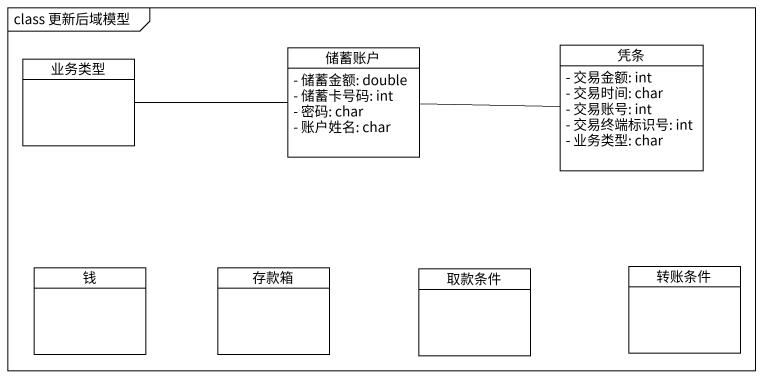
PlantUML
@startuml
mainframe class 更新后域模型
hide circle
hide empty members
skinparam classAttributeIconSize 0
class 业务类型
class 储蓄账户 {
  - 储蓄金额: double
  - 储蓄卡号码: int
  - 密码: char
  - 账户姓名: char
}
class 凭条 {
  - 交易金额: int
  - 交易时间: char
  - 交易账号: int
  - 交易终端标识号: int
  - 业务类型: char
}
class 钱
class 存款箱
class 取款条件
class 转账条件
业务类型 -right- 储蓄账户
储蓄账户 -right- 凭条
@enduml
